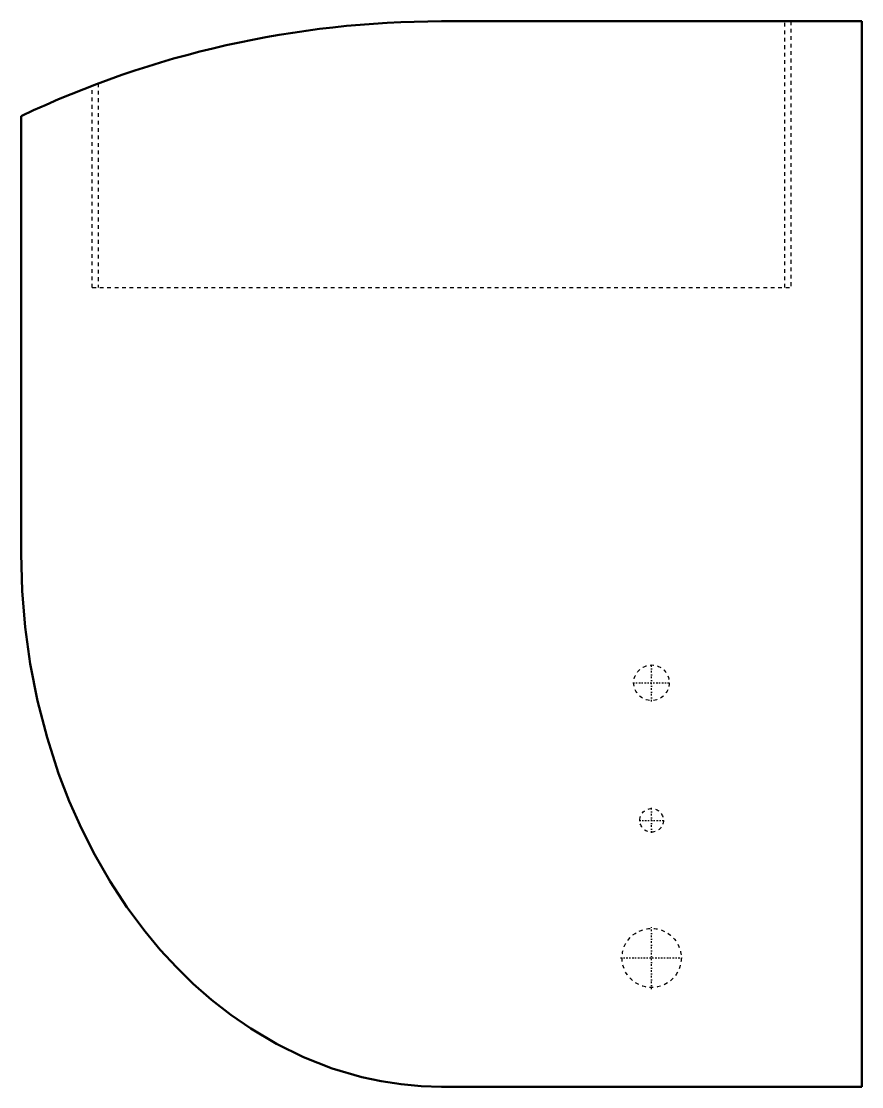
# Model space of a CAD drawing. Header units: millimetres. Extents: x -225 to 0, y -143 to 143.
import ezdxf

# ---------------------------------------------------------------- set-up
doc = ezdxf.new("R2010")
doc.units = ezdxf.units.MM
doc.linetypes.add('Center', pattern=[1.5, 0.45, -0.5, 0.05, -0.5])
doc.linetypes.add('Dashed', pattern=[2, 1, -1])
for name, color, linetype, lineweight in [('AM_0', 7, 'Continuous', 50), ('AM_7', 7, 'Center', 25), ('AM_9', 6, 'Dashed', 25)]:
    doc.layers.add(name, color=color, linetype=linetype, lineweight=lineweight)

# ---------------------------------------------------------------- blocks, each defined once
blk = doc.blocks.new('1_CTXV07AVJU9_PART4_0_in_CTXV07AVJU9_2')
at = {"layer": 'AM_7'}
for p, q in [((-56.36, -74.77), (-56.36, -68.1)), ((-59.69, -71.44), (-53.02, -71.44))]:
    blk.add_line(p, q, dxfattribs=at)
at = {"layer": 'AM_9'}
blk.add_circle((-56.36, -71.44), 3.17, dxfattribs=at)
blk = doc.blocks.new('2_CTXV07AVJU9_PART3_0_in_CTXV07AVJU9_2')
at = {"layer": 'AM_7'}
for p, q in [((-56.36, -39.53), (-56.36, -29.53)), ((-61.36, -34.53), (-51.36, -34.53))]:
    blk.add_line(p, q, dxfattribs=at)
at = {"layer": 'AM_9'}
blk.add_circle((-56.36, -34.53), 4.76, dxfattribs=at)
blk = doc.blocks.new('3_CTXV07AVJU9_PART2_0_in_CTXV07AVJU9_2')
at = {"layer": 'AM_7'}
for p, q in [((-56.35625, -116.68125), (-56.35625, -100.0125)), ((-64.690625, -108.346875), (-48.021875, -108.346875))]:
    blk.add_line(p, q, dxfattribs=at)
at = {"layer": 'AM_9'}
blk.add_circle((-56.35625, -108.346875), 7.9375, dxfattribs=at)
blk = doc.blocks.new('4_CTXV07AVJU9_PART1_0_in_CTXV07AVJU9_2')
at = {"layer": 'AM_0'}
for p, q in [((0, 142.87), (-112.71, 142.87)), ((0, -142.88), (0, 142.87)), ((-225.43, 117.47), (-225.43, 0)), ((-112.71, -142.88), (0, -142.88))]:
    blk.add_line(p, q, dxfattribs=at)
blk.add_lwpolyline([(-225.43, 0), (-225.16, -9.84), (-224.35, -19.66), (-223.01, -29.42), (-221.06, -39.36), (-218.53, -49.19), (-215.43, -58.83), (-212.56, -66.29), (-209.32, -73.6), (-205.71, -80.73), (-201.61, -87.83), (-197.11, -94.7), (-192.21, -101.28), (-188.15, -106.16), (-183.84, -110.84), (-179.29, -115.28), (-174.39, -119.59), (-169.24, -123.61), (-163.87, -127.31), (-156.95, -131.41), (-149.73, -134.95), (-142.03, -137.96), (-134.1, -140.28), (-128.86, -141.4), (-123.56, -142.21), (-118.15, -142.71), (-112.71, -142.88)], dxfattribs=at)
blk.add_arc((-112.71, -119.91), 262.78, 90, 115.3992, dxfattribs=at)
at = {"layer": 'AM_9'}
for p, q in [((-20.64, 71.44), (-20.64, 142.87)), ((-19.05, 142.87), (-19.05, 71.44)), ((-204.79, 126.22), (-204.79, 71.44)), ((-206.38, 71.44), (-206.38, 125.62)), ((-206.38, 71.44), (-19.05, 71.44))]:
    blk.add_line(p, q, dxfattribs=at)

msp = doc.modelspace()

# ---------------------------------------------------------------- block references
for name in ['4_CTXV07AVJU9_PART1_0_in_CTXV07AVJU9_2', '2_CTXV07AVJU9_PART3_0_in_CTXV07AVJU9_2', '1_CTXV07AVJU9_PART4_0_in_CTXV07AVJU9_2', '3_CTXV07AVJU9_PART2_0_in_CTXV07AVJU9_2']:
    msp.add_blockref(name, (0, 0))

doc.saveas('drawing.dxf')
